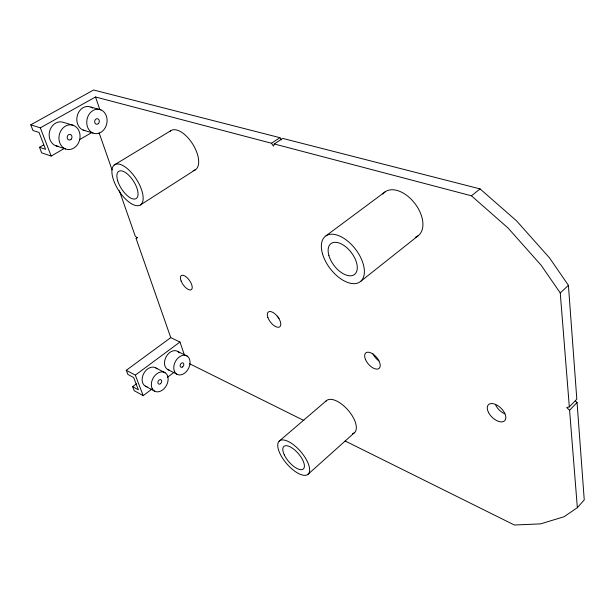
<?xml version="1.0" encoding="UTF-8"?>
<svg xmlns="http://www.w3.org/2000/svg" width="615" height="615" viewBox="0 0 615 615"><rect width="100%" height="100%" fill="white"/><g stroke="black" fill="none" stroke-linecap="round" stroke-linejoin="round"><path stroke-width="0.92" d="M345.1 440.963L514.371 525.002L540.516 523.888L564.04 516.754L577.347 507.667L569.59 410.259L566.73 407.507L569.329 406.907L576.816 399.158L568.414 285.322L549.564 257.939L516.569 220.87L480.084 188.905L282.769 138.413L274.29 143.979L273.514 146.147L271.484 143.241L95.51 96.986L40.321 127.835L30.75 124.83L32.956 130.503L39.053 132.456L45.572 149.337L39.498 147.3L41.643 152.82L51.168 156.072L64.444 148.392M577.347 507.667L584.25 499.903L577.062 402.518L575.348 400.88M569.59 410.259L577.062 402.518M569.329 406.907L560.25 292.94L568.414 285.322M184.546 355.355L179.949 342.032L170.762 337.62L136.1 238.566L136.96 237.774L135.185 235.945L119.372 190.735M307.977 474.334A21.971 9.256 49.3 0 0 292.702 444.153A21.971 9.256 49.3 0 0 280.394 454.431A21.971 9.256 49.3 0 0 307.977 474.334L354.363 432.768M279.164 441.17L326.265 400.811M274.29 143.979L471.428 195.793L480.084 188.905M360.421 281.578L418.338 235.622M136.499 383.791L132.656 386.658L134.231 390.694L143.203 395.653L152.266 388.788M167.365 377.341L174.16 372.19M170.762 337.62L126.283 370.292L135.323 375.127L179.949 342.032M326.058 235.753L385.482 191.588M136.1 238.566L137.668 237.528M271.484 143.241L279.956 137.691L281.47 139.859M140.412 204.956A23.893 10.509 57.3 0 0 128.781 169.917A23.893 10.509 57.3 0 0 113.391 179.626A23.893 10.509 57.3 0 0 140.412 204.956L195.401 169.755M114.313 164.935L170.586 130.834M79.381 139.743L91.835 132.54M39.498 147.3L43.642 144.932M30.75 124.83L93.603 89.998L279.956 137.691M90.959 107.133L100.968 109.885A12.308 10.101 -79.1 0 1 102.989 130.703A12.308 10.101 -79.1 0 1 86.8 123.73A12.308 10.101 -79.1 0 1 100.968 109.885M73.608 125.445A12.469 10.463 -77.6 0 0 59.025 139.613A12.469 10.463 -77.6 0 0 75.891 146.462A12.469 10.463 -77.6 0 0 73.608 125.445L63.729 122.477A12.331 10.44 -78 0 0 49.492 131.794A12.331 10.44 -78 0 0 58.456 146.332M83.117 130.072L93.034 133.063M55.796 145.763L65.574 148.976M177.866 351.519L187.191 356.085A10.44 7.418 -62.7 0 1 184.646 373.128A10.44 7.418 -62.7 0 1 173.891 366.025A10.44 7.418 -62.7 0 1 187.191 356.085M189.574 363.749L303.856 420.483M167.465 369.384L176.72 374.128M155.864 367.939L165.12 372.728A10.609 7.603 -61.1 0 1 162.629 389.933A10.609 7.603 -61.1 0 1 151.451 382.945A10.609 7.603 -61.1 0 1 165.12 372.728M145.263 386.097L154.442 391.063M132.656 386.658L138.39 389.81L133.647 377.518L127.889 374.42L126.283 370.292M471.428 195.793L508.067 228.034L541.254 265.388L560.25 292.94M40.321 127.835L51.168 156.072M135.323 375.127L143.203 395.653M99.123 132.871L112.091 169.94M95.51 96.986L99.845 109.57M504.854 413.849A11.354 6.411 44.2 0 1 495.421 404.539M325.596 401.626A21.279 10.032 48.9 0 1 348.605 410.782A21.279 10.032 48.9 0 1 352.457 433.76M169.694 131.648A23.086 11.339 58.1 0 1 193.148 144.786A23.086 11.339 58.1 0 1 193.156 170.586M382.876 194.002A27.483 16.959 52.7 0 1 415.24 203.965A27.483 16.959 52.7 0 1 415.225 237.344M279.049 318.286A9.31 4.559 52.3 0 1 277.204 316.079M378.886 360.89A10.148 5.374 49.2 0 1 372.998 353.894M84.808 130.557A12.177 10.078 -79.5 0 1 77.59 114.659A12.177 10.078 -79.5 0 1 92.519 108.002M147.139 386.797A10.517 7.611 -60.9 0 1 143.787 373.428A10.517 7.611 -60.9 0 1 156.91 368.777M169.271 370.107A10.347 7.426 -62.6 0 1 166.365 356.393A10.347 7.426 -62.6 0 1 179.296 352.879M71.056 139.321A2.852 2.391 -77.6 0 0 70.51 134.524A2.852 2.391 -77.6 0 0 67.189 137.791A2.852 2.391 -77.6 0 0 71.056 139.321M488.518 412.488A11.416 6.358 44.4 0 0 504.623 420.783A11.416 6.358 44.4 0 0 496.49 404.878A11.416 6.358 44.4 0 0 488.518 412.488M267.863 317.44A9.356 4.513 52.3 0 0 279.456 327.003A9.356 4.513 52.3 0 0 274.859 313.758A9.356 4.513 52.3 0 0 267.863 317.44M181.118 281.009A8.656 3.813 54.4 0 0 191.365 289.634A8.656 3.813 54.4 0 0 186.491 277.165A8.656 3.813 54.4 0 0 181.118 281.009M365.495 359.537A10.201 5.32 49.2 0 0 378.963 368.493A10.201 5.32 49.2 0 0 372.836 353.948A10.201 5.32 49.2 0 0 365.495 359.537M98.392 123.584A2.814 2.306 -79.1 0 0 97.9 118.833A2.814 2.306 -79.1 0 0 94.679 122.024A2.814 2.306 -79.1 0 0 98.392 123.584M322.468 253.688A28.651 15.952 52.6 0 0 359.022 282.493A28.651 15.952 52.6 0 0 347.098 240.619A28.651 15.952 52.6 0 0 322.468 253.688M284.315 454.916A14.883 6.265 49.3 0 0 303.026 469.184A14.883 6.265 49.3 0 0 293.478 448.95A14.883 6.265 49.3 0 0 284.315 454.916M328.925 255.632A19.411 10.801 52.6 0 0 353.725 274.982A19.411 10.801 52.6 0 0 345.469 246.577A19.411 10.801 52.6 0 0 328.925 255.632M117.688 180.779A16.182 7.119 57.3 0 0 135.907 198.722A16.182 7.119 57.3 0 0 128.804 175.298A16.182 7.119 57.3 0 0 117.688 180.779M160.454 383.722A2.429 1.737 -61.1 0 0 161.007 379.793A2.429 1.737 -61.1 0 0 157.886 382.146A2.429 1.737 -61.1 0 0 160.454 383.722M182.594 366.924A2.383 1.699 -62.7 0 0 183.155 363.035A2.383 1.699 -62.7 0 0 180.126 365.325A2.383 1.699 -62.7 0 0 182.594 366.924"/></g></svg>
